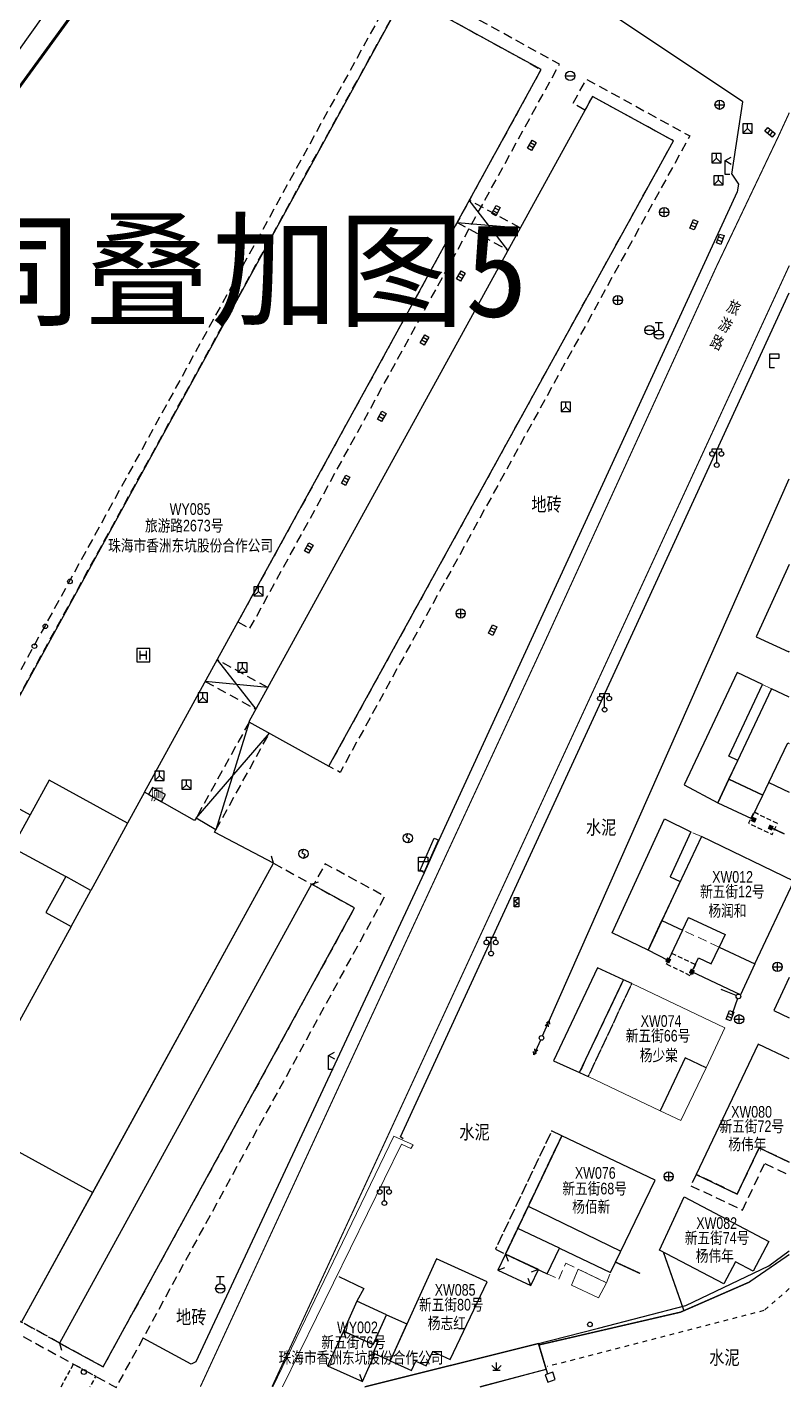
# Model space of a CAD drawing. Extents: x 396500 to 398250, y 1005980 to 1008200.
# Drawn here: x 397168.1 to 397249.4, y 1006800.3 to 1006946.1 of the extents above; entities that cross this region are included whole.
import ezdxf
from ezdxf.enums import TextEntityAlignment as Align

# ---------------------------------------------------------------- set-up
doc = ezdxf.new("R2010")
doc.units = 0
doc.header["$LTSCALE"] = 0.5
for name, pattern in [('X32', [1.5, 1, -0.5]), ('X39', [3, 2.5, -0.5]), ('X5', [3, 2, -1]), ('X6', [2, 1, -1])]:
    doc.linetypes.add(name, pattern=pattern)
doc.layers.get('0').update_dxf_attribs({"linetype": 'CONTINUOUS'})
doc.layers.add('ASSIST', color=7, linetype='CONTINUOUS', plot=False)
for name, color, linetype in [('DLDW', 11, 'CONTINUOUS'), ('DLSS', 4, 'CONTINUOUS'), ('DMTZ', 3, 'CONTINUOUS'), ('GXYZ', 2, 'CONTINUOUS'), ('JMD', 6, 'CONTINUOUS'), ('ZBTZ', 3, 'CONTINUOUS'), ('权属人', 160, 'CONTINUOUS'), ('用地红线', 1, 'CONTINUOUS'), ('编号', 90, 'CONTINUOUS'), ('门牌号', 1, 'CONTINUOUS')]:
    doc.layers.add(name, color=color, linetype=linetype)
doc.layers.add('绘图层', color=6, linetype='CONTINUOUS', lineweight=5)
doc.styles.add('粗等线体', font='simhei.ttf')
doc.styles.add('细等线体', font='长等线体_0.TTF', dxfattribs={"width": 0.8})
doc.linetypes.add('10422', pattern='A,2,[150,AAA.SHX,S=1,R=0,X=0,Y=1],2,[177,AAA.SHX,S=1,R=0,X=0,Y=0.8],1e-09', length=4)
doc.linetypes.add('1161', pattern='A,0,[149,AAA.SHX,S=0.15,R=0,X=0,Y=0],-1.6', length=1.6)
doc.linetypes.add('443', pattern='A,5,[169,AAA.SHX,S=0.83,R=0,X=0,Y=0],5', length=10)

# ---------------------------------------------------------------- blocks, each defined once
blk = doc.blocks.new('gc049')
for p, q in [((-1, 1), (-1, -1)), ((1, 1), (-1, 1)), ((-1, -1), (0, 0)), ((0, 0), (0, 1)), ((0, 0), (1, -1)), ((1, -1), (1, 1)), ((-1, -1), (1, -1))]:
    blk.add_line(p, q)
blk = doc.blocks.new('gc041')
for p, q in [((-1, 0.5), (1, 0.5)), ((-1, -0.5), (-1, 0.5)), ((-0.33, 0.5), (-0.33, -0.5)), ((0.33, 0.5), (0.33, -0.5)), ((1, 0.5), (1, -0.5)), ((1, -0.5), (-1, -0.5))]:
    blk.add_line(p, q)
blk = doc.blocks.new('gc097')
for p, q in [((-1, 2.9), (-1, 3.5)), ((-1, 3.5), (1, 3.5)), ((0, 0.5), (0, 3.5)), ((1, 3.5), (1, 2.9))]:
    blk.add_line(p, q)
for centre in [(-1, 2.4), (0, 0), (1, 2.4)]:
    blk.add_circle(centre, 0.5)
blk = doc.blocks.new('gc234')
at = {"linetype": 'Continuous'}
for p, q in [((-0.5, 0), (-0.5, 2)), ((-0.5, 2), (0.5, 2)), ((0.5, 0), (-0.5, 0)), ((0.35, 1.75), (-0.35, 1.25)), ((-0.35, 1.25), (0.35, 0.75)), ((0.35, 0.75), (-0.35, 0.25)), ((0.5, 2), (0.5, 0))]:
    blk.add_line(p, q, dxfattribs=at)
blk = doc.blocks.new('gc043')
for p, q in [((-1, 0), (1, 0)), ((0, -1), (0, 1))]:
    blk.add_line(p, q)
blk.add_circle((0, 0), 1)
blk = doc.blocks.new('gc052')
for p, q in [((0, 3), (1.3, 3.75)), ((0, 3), (1.3, 2.25)), ((0, 0), (0, 3)), ((1, 0), (0, 0))]:
    blk.add_line(p, q)
blk = doc.blocks.new('gc076')
for p, q in [((0, 0), (0, 3)), ((0, 3), (2, 3)), ((2, 3), (2, 2)), ((2, 2), (0, 2)), ((1, 0), (0, 0))]:
    blk.add_line(p, q)
blk = doc.blocks.new('gc170')
at = {"linetype": 'Continuous'}
blk.add_circle((0, 0), 0.5, dxfattribs=at)
blk = doc.blocks.new('gc013a')
at = {"linetype": 'Continuous'}
blk.add_line((0.5, 0), (4, 0), dxfattribs=at)
at = {"linetype": 'Continuous', "flags": 128}
for points in [[(2.77, 0.35), (3.38, 0), (2.77, -0.35)], [(3.39, 0.35), (4, 0), (3.39, -0.35)]]:
    blk.add_lwpolyline(points, dxfattribs=at)
blk = doc.blocks.new('gc013c')
at = {"linetype": 'Continuous'}
blk.add_line((0.5, 0), (4, 0), dxfattribs=at)
at = {"linetype": 'Continuous', "const_width": 0.15, "flags": 128}
blk.add_lwpolyline([(3.775, 0, 1), (3.925, 0, 1)], format="xyb", close=True, dxfattribs=at)
blk = doc.blocks.new('gc042')
blk.add_line((-1, 0), (1, 0))
blk.add_circle((0, 0), 1)
blk = doc.blocks.new('gc133')
for p, q in [((-1, 0), (1, 0)), ((-0.8, 2.6), (0.8, 2.6)), ((0, 1), (0, 2.6))]:
    blk.add_line(p, q)
blk.add_circle((0, 0), 1)
blk = doc.blocks.new('gc050')
for p, q in [((0, 1), (-0.38, 0.18)), ((-0.38, 0.18), (0.38, -0.18)), ((0, -1), (0.38, -0.18))]:
    blk.add_line(p, q)
blk.add_circle((0, 0), 1)
blk = doc.blocks.new('gc002')
at = {"const_width": 1}
blk.add_lwpolyline([(-0.5, 0), (0.5, 0)], dxfattribs=at)
blk = doc.blocks.new('gc274')
at = {"linetype": 'Continuous'}
blk.add_lwpolyline([(0, 0), (1.4, 0), (1.4, 2.8), (-1.4, 2.8), (-1.4, 0)], close=True, dxfattribs=at)
at = {"linetype": 'Continuous', "const_width": 0.3}
for points in [[(-0.7, 2.4), (-0.7, 0.4)], [(-0.7, 1.4), (0.7, 1.4)], [(0.7, 0.4), (0.7, 2.4)]]:
    blk.add_lwpolyline(points, dxfattribs=at)
blk = doc.blocks.new('gc124')
for p, q in [((-1, 1), (0, 0)), ((-0.8, 0), (0.8, 0)), ((0, 0), (0, 1.6)), ((0, 0), (1, 1))]:
    blk.add_line(p, q)

msp = doc.modelspace()

# ---------------------------------------------------------------- linework, layer by layer
at = {"layer": 'ASSIST', "linetype": 'Continuous', "flags": 128}
msp.add_lwpolyline([(397210.76, 1006855.25), (397210.3, 1006855.52), (397211.82, 1006858.96), (397212.32, 1006858.74)], close=True, dxfattribs=at)
at = {"layer": 'ASSIST', "linetype": '1161'}
msp.add_lwpolyline([(397216.78, 1006800), (397223.87, 1006801.87), (397223.03, 1006804.63), (397204.38, 1006800)], dxfattribs=at)
at = {"layer": 'DLDW', "linetype": 'Continuous', "flags": 128}
for points, elevation in [([(397223.31, 1006941.58), (397208.64, 1006949.65), (397162.07, 1006864.92), (397162.38, 1006864.75), (397152.71, 1006824.3), (397157.39, 1006821.48), (397153.57, 1006814.53), (397167.46, 1006806.95), (397194.55, 1006856.26), (397188.21, 1006859.6), (397188.36, 1006859.86), (397186.22, 1006861.11), (397186.07, 1006860.85), (397180.67, 1006863.9)], 17.53), ([(397182.49, 1006862.87), (397182.95, 1006863.67), (397181.54, 1006864.42), (397181.11, 1006863.65)], 16.48)]:
    msp.add_lwpolyline(points, close=True, dxfattribs=dict(at, elevation=elevation))
at = {"layer": 'DLSS', "linetype": 'Continuous', "lineweight": 0, "const_width": 0.125, "flags": 128}
for points in [[(397186.69, 1006800), (397201.85, 1006832.84), (397223.76, 1006880.16), (397242.14, 1006920.34), (397248.83, 1006934.4), (397250, 1006936.94)], [(397194.39, 1006800), (397208.2, 1006829.91), (397226.75, 1006870.1), (397250, 1006920.51)], [(397223.87, 1006801.87), (397216.78, 1006800)]]:
    msp.add_lwpolyline(points, dxfattribs=at)
at = {"layer": 'DLSS', "linetype": 'X6'}
msp.add_lwpolyline([(397250, 1006810.54), (397247.27, 1006808.18), (397223.99, 1006802.16)], dxfattribs=at)
at = {"layer": 'DMTZ', "linetype": '10422', "flags": 128}
for points in [[(397243.81, 1006930.34), (397244.54, 1006929.24), (397244.39, 1006928.44), (397212.32, 1006858.74)], [(397208.48, 1006826.66), (397208.21, 1006826.85), (397233.38, 1006881.48), (397250, 1006917.57)], [(397210.76, 1006855.25), (397186.21, 1006802.68), (397185.71, 1006802.41)]]:
    msp.add_lwpolyline(points, dxfattribs=at)
at = {"layer": 'DMTZ', "linetype": '10422', "lineweight": 0}
msp.add_lwpolyline([(397195.53, 1006800), (397208.3, 1006826.08), (397209.32, 1006825.61), (397209.55, 1006826), (397207.49, 1006826.94), (397194.48, 1006800)], dxfattribs=at)
at = {"layer": 'DMTZ', "linetype": '10422'}
msp.add_lwpolyline([(397204.38, 1006800), (397222.6, 1006804.53), (397229.48, 1006806.28), (397238.88, 1006808.71), (397247.8, 1006812.99), (397250, 1006814.59)], dxfattribs=at)
at = {"layer": 'GXYZ', "linetype": 'Continuous'}
msp.add_line((397224.17, 1006839.32), (397250, 1006897.58), dxfattribs=at)
at = {"layer": 'JMD', "linetype": 'Continuous'}
for p, q in [((397219.75, 1006922.16), (397215.6, 1006927.54)), ((397214.29, 1006925.15), (397221.07, 1006924.56, 19.07)), ((397188.49, 1006878.14), (397192.66, 1006872.82)), ((397193.94, 1006875.15), (397187.21, 1006875.81)), ((397191.93, 1006871.43), (397188.36, 1006859.86)), ((397186.22, 1006861.11), (397194.1, 1006870.24)), ((397210.3, 1006855.52), (397211.82, 1006858.96)), ((397210.73, 1006855.27), (397212.29, 1006858.75)), ((397194.55, 1006856.26), (397194.33, 1006857.03)), ((397198.63, 1006854.03), (397199.39, 1006854.25)), ((397219.49, 1006814.25), (397219.76, 1006813.5)), ((397218.68, 1006812.54), (397219.43, 1006812.81)), ((397223.02, 1006812.59), (397222.26, 1006812.31)), ((397222.2, 1006810.87), (397221.93, 1006811.62)), ((397202.06, 1006805.98), (397202.34, 1006805.23)), ((397171.55, 1006804.69), (397171.77, 1006803.92)), ((397205.5, 1006805.08), (397205.57, 1006804.92)), ((397205.85, 1006804.92), (397205.67, 1006804.84)), ((397200.37, 1006802.25), (397201.11, 1006802.53)), ((397205.45, 1006803.53), (397204.7, 1006803.25)), ((397204.1, 1006800.55), (397203.82, 1006801.3))]:
    msp.add_line(p, q, dxfattribs=at)
at = {"layer": 'JMD', "linetype": 'X5'}
for p, q in [((397194.55, 1006856.26), (397198.63, 1006854.03)), ((397171.55, 1006804.69), (397167.46, 1006806.95))]:
    msp.add_line(p, q, dxfattribs=at)
at = {"layer": 'JMD', "linetype": 'X5', "flags": 128}
for points, elevation in [([(397190.72, 1006882.2), (397192, 1006881.49), (397225.29, 1006942.15), (397208.29, 1006951.49), (397161.01, 1006865.47), (397162.07, 1006864.92), (397208.64, 1006949.65), (397223.31, 1006941.58)], 47.59), ([(397228.02, 1006937.22), (397226.75, 1006937.92), (397228.18, 1006940.55), (397239.3, 1006934.44), (397201.71, 1006866.03), (397200.51, 1006866.69), (397237.54, 1006933.91), (397228.83, 1006938.69)], 23.2)]:
    msp.add_lwpolyline(points, close=True, dxfattribs=dict(at, elevation=elevation))
at = {"layer": 'JMD', "linetype": 'Continuous', "flags": 128}
for points, elevation in [([(397162.07, 1006864.92), (397168.38, 1006861.46), (397166.46, 1006857.97), (397172.21, 1006854.83), (397170.09, 1006850.96), (397172.79, 1006849.47), (397161.25, 1006828.47), (397153.57, 1006814.53), (397167.46, 1006806.95), (397175.14, 1006820.88), (397194.55, 1006856.26), (397188.21, 1006859.6), (397188.36, 1006859.86), (397186.22, 1006861.11), (397186.07, 1006860.85), (397180.67, 1006863.9), (397223.31, 1006941.58), (397208.64, 1006949.65)], 17.53), ([(397157.39, 1006821.48), (397152.71, 1006824.3), (397155.04, 1006834.13), (397162.38, 1006864.75), (397168.38, 1006861.46), (397166.46, 1006857.97), (397172.21, 1006854.83), (397170.09, 1006850.96), (397172.79, 1006849.47), (397161.25, 1006828.47)], 13.6), ([(397236.03, 1006814.69), (397238.68, 1006820.4), (397247.78, 1006815.6), (397246.1, 1006812.41), (397244.21, 1006813.41), (397242.95, 1006811.05)], 21.91)]:
    msp.add_lwpolyline(points, close=True, dxfattribs=dict(at, elevation=elevation))
for points in [[(397191.91, 1006871.45), (397200.51, 1006866.69), (397237.54, 1006933.91), (397228.83, 1006938.69)], [(397247.12, 1006875.46), (397244.39, 1006876.77), (397238.68, 1006864.7), (397242.3, 1006862.75), (397243.49, 1006865.29), (397244.45, 1006867.31), (397243.49, 1006867.78)], [(397239.43, 1006859.64), (397237.19, 1006854.79), (397238.28, 1006854.3), (397234.81, 1006846.91), (397230.95, 1006848.78), (397236.59, 1006861.04)], [(397240.55, 1006859.13), (397236.31, 1006850.11), (397238.51, 1006849.08), (397239.15, 1006850.44), (397243.09, 1006848.6), (397242.45, 1006847.25), (397246.31, 1006845.44), (397250.49, 1006854.34)], [(397171.55, 1006804.69), (397176.22, 1006802.13), (397203.26, 1006851.48), (397198.63, 1006854.03)], [(397232.18, 1006843.75), (397229.38, 1006845.03), (397224.64, 1006835.04), (397227.45, 1006833.78)], [(397235.58, 1006822.21), (397225.53, 1006826.98), (397219.49, 1006814.25), (397223.97, 1006812.14), (397225.28, 1006814.89), (397230.78, 1006812.28)], [(397219.49, 1006814.25), (397218.68, 1006812.54), (397222.2, 1006810.87), (397223.02, 1006812.59)], [(397217.53, 1006811.27), (397212.06, 1006813.76), (397207.09, 1006802.78), (397209.39, 1006801.74), (397209.85, 1006802.76), (397210.97, 1006802.25), (397211.67, 1006803.78), (397213.55, 1006802.93)], [(397206.71, 1006807.73), (397203.52, 1006809.18), (397202.06, 1006805.98), (397205.25, 1006804.53)], [(397207.09, 1006802.78), (397205.26, 1006803.62), (397205.85, 1006804.92), (397205.5, 1006805.08), (397206.71, 1006807.73), (397208.89, 1006806.74)], [(397204.1, 1006800.55), (397205.45, 1006803.53), (397205.26, 1006803.62), (397205.85, 1006804.92), (397205.5, 1006805.08), (397205.25, 1006804.53), (397202.06, 1006805.98), (397200.37, 1006802.25)], [(397224.82, 1006800.77), (397224.56, 1006801.55), (397223.76, 1006801.26), (397224.03, 1006800.48)]]:
    msp.add_lwpolyline(points, close=True, dxfattribs=at)
at = {"layer": 'JMD', "linetype": 'X5', "flags": 128}
for points in [[(397221.07, 1006924.56), (397215.6, 1006927.54)], [(397214.29, 1006925.15), (397219.75, 1006922.16)], [(397193.94, 1006875.15), (397188.49, 1006878.14)], [(397187.21, 1006875.81), (397192.66, 1006872.82)], [(397191.93, 1006871.43), (397186.22, 1006861.11)], [(397188.36, 1006859.86), (397194.1, 1006870.24)]]:
    msp.add_lwpolyline(points, dxfattribs=at)
at = {"layer": 'JMD', "linetype": 'Continuous', "flags": 128}
for points in [[(397250, 1006888.38), (397246.43, 1006880.6), (397249.95, 1006878.99), (397250, 1006879.11)], [(397250, 1006874.11), (397248.1, 1006875.01), (397243.49, 1006865.29), (397247.17, 1006863.58), (397247.8, 1006864.94), (397250, 1006863.91)], [(397247.8, 1006864.94), (397249.83, 1006869.22), (397250, 1006869.14)], [(397180.67, 1006863.9), (397178.86, 1006860.56), (397170.42, 1006865.19), (397168.38, 1006861.46)], [(397178.86, 1006860.56), (397174.92, 1006853.34)], [(397211.82, 1006858.96), (397212.32, 1006858.74)], [(397172.79, 1006849.47), (397174.92, 1006853.34), (397172.21, 1006854.83)], [(397210.76, 1006855.25), (397210.3, 1006855.52)], [(397250, 1006843.99), (397248.33, 1006840.42), (397250, 1006839.64)], [(397250, 1006835.23), (397246.64, 1006836.83), (397239.99, 1006822.82), (397244.4, 1006820.71), (397246.77, 1006825.67), (397250, 1006824.13)], [(397241.05, 1006834.29), (397238.82, 1006835.35), (397236.12, 1006829.66)], [(397161.25, 1006828.47), (397175.14, 1006820.88)], [(397221.93, 1006819.39), (397231.89, 1006814.58)], [(397225.28, 1006814.89), (397220.8, 1006817.02)]]:
    msp.add_lwpolyline(points, dxfattribs=at)
at = {"layer": 'JMD', "linetype": 'X5', "lineweight": 0}
for points in [[(397244.45, 1006867.31), (397243.49, 1006867.78), (397247.12, 1006875.46), (397248.1, 1006875.01)], [(397240.55, 1006859.13), (397239.43, 1006859.64), (397237.19, 1006854.79), (397238.28, 1006854.3)], [(397238.51, 1006849.08), (397239.15, 1006850.44), (397243.09, 1006848.6), (397242.45, 1006847.25)], [(397223.97, 1006812.14), (397225.21, 1006811.57), (397225.96, 1006813.26), (397230.34, 1006811.18), (397230.78, 1006812.28), (397225.28, 1006814.89)]]:
    msp.add_lwpolyline(points, close=True, dxfattribs=at)
at = {"layer": 'JMD', "linetype": 'Continuous'}
for points in [[(397243.49, 1006865.29), (397242.3, 1006862.75), (397245.92, 1006861.06), (397247.17, 1006863.58)], [(397236.31, 1006850.11), (397238.51, 1006849.08), (397236.98, 1006845.82), (397234.81, 1006846.91)], [(397240.24, 1006846.09), (397241.6, 1006845.44), (397242.45, 1006847.25), (397246.31, 1006845.44), (397244.75, 1006842.12), (397239.53, 1006844.6)]]:
    msp.add_lwpolyline(points, close=True, dxfattribs=at)
at = {"layer": 'JMD', "linetype": 'X32', "flags": 128}
msp.add_lwpolyline([(397248.72, 1006860.55), (397246.17, 1006861.77), (397245.6, 1006860.57), (397248.16, 1006859.35)], close=True, dxfattribs=at)
at = {"layer": 'JMD', "color": 6, "linetype": '443', "const_width": 0.15, "flags": 128}
for points in [[(397248, 1006860.1), (397249.49, 1006859.41)], [(397250, 1006814.21), (397245.67, 1006811.23), (397238.3, 1006808.01), (397223.09, 1006804.49), (397224.02, 1006801.36)], [(397236.46, 1006814.47), (397238.67, 1006808.17)], [(397231.32, 1006813.39), (397233.96, 1006812.17)]]:
    msp.add_lwpolyline(points, dxfattribs=at)
at = {"layer": 'JMD', "linetype": 'X5', "flags": 128}
msp.add_lwpolyline([(397153.57, 1006814.53), (397152.96, 1006813.42), (397177.64, 1006799.92), (397206.52, 1006852.7), (397200.1, 1006856.21), (397198.83, 1006853.92), (397203.26, 1006851.48), (397176.22, 1006802.13), (397171.55, 1006804.69), (397167.46, 1006806.95)], close=True, dxfattribs=at)
at = {"layer": 'JMD', "linetype": 'X32'}
msp.add_lwpolyline([(397239.91, 1006845.38), (397239.34, 1006844.18), (397236.79, 1006845.4), (397237.35, 1006846.6)], close=True, dxfattribs=at)
at = {"layer": 'JMD', "linetype": 'X39', "flags": 128}
for points in [[(397233.08, 1006843.33), (397232.18, 1006843.75), (397227.45, 1006833.78), (397228.39, 1006833.33)], [(397225.53, 1006826.98), (397224.44, 1006827.49), (397218.4, 1006814.77), (397219.49, 1006814.25)]]:
    msp.add_lwpolyline(points, close=True, dxfattribs=at)
at = {"layer": 'JMD', "linetype": 'Continuous', "lineweight": 0}
for points in [[(397243.08, 1006838.58), (397241.05, 1006834.29), (397238.35, 1006828.6), (397236.12, 1006829.66), (397228.39, 1006833.33), (397233.08, 1006843.33)], [(397227.31, 1006812.62), (397230.34, 1006811.18), (397229.5, 1006809.54), (397226.58, 1006810.92)]]:
    msp.add_lwpolyline(points, close=True, dxfattribs=at)
at = {"layer": 'JMD', "linetype": 'X5'}
msp.add_lwpolyline([(397250, 1006824.13), (397246.77, 1006825.67), (397244.4, 1006820.71), (397239.99, 1006822.82), (397239.4, 1006821.6), (397244.97, 1006818.99), (397247.36, 1006824), (397250, 1006822.74)], dxfattribs=at)
at = {"layer": 'JMD', "linetype": 'X32', "elevation": 18.6, "flags": 128}
msp.add_lwpolyline([(397171.72, 1006800), (397173.05, 1006802.43), (397175.44, 1006801.13), (397174.82, 1006800)], dxfattribs=at)
at = {"layer": 'JMD', "linetype": 'Continuous'}
msp.add_circle((397174.15, 1006801.58, 16.42), 0.271, dxfattribs=at)
at = {"layer": 'ZBTZ', "linetype": '1161', "flags": 128}
for points in [[(397213.74, 1006958.99), (397205.31, 1006964.67), (397200.69, 1006965.96), (397197.06, 1006966.38), (397188.46, 1006961.09), (397182.49, 1006965.26), (397161.33, 1006935.52), (397142.16, 1006909.65), (397120.61, 1006878.22), (397100.62, 1006848.97), (397089.3, 1006831.08)], [(397243.81, 1006930.34), (397245, 1006938.11), (397213.74, 1006958.99), (397208.64, 1006949.65)], [(397201.56, 1006811.83), (397204.25, 1006810.55), (397203.52, 1006809.18)], [(397185.71, 1006802.41), (397180.55, 1006805.23)]]:
    msp.add_lwpolyline(points, dxfattribs=at)
at = {"layer": '用地红线', "linetype": 'Continuous', "const_width": 0.3, "flags": 128}
msp.add_lwpolyline([(396896.97, 1006409.31, -0.090189), (397228.69, 1007024.03), (397387.8, 1007222.91), (397401.3, 1007212.11), (397426.33, 1007243.38), (397412.82, 1007254.19), (397549.49, 1007427.16), (397597.06, 1007408.49), (397590.11, 1007392.96), (397593.63, 1007391.18), (397580.3, 1007365.5), (397677.78, 1007288.14), (397658.98, 1007180.18), (397680.1, 1007163.58), (397691.21, 1007135.06, -0.057003), (397648.05, 1007084.95), (397357.5, 1006816.5, 0.141668), (397271.32, 1006673.86), (397185.66, 1006354.4)], format="xyb", dxfattribs=at)

# ---------------------------------------------------------------- block references
at = {"layer": 'DLDW', "linetype": 'Continuous', "xscale": 0.5, "yscale": 0.5, "zscale": 0.5}
for p in [(397242.2, 1006899.06, 32.94), (397230.14, 1006872.77, 32.85), (397217.94, 1006846.56, 32.96), (397206.47, 1006819.73, 34.65)]:
    msp.add_blockref('gc097', p, dxfattribs=at)
at = {"layer": 'DLDW', "linetype": 'Continuous', "xscale": 0.5, "yscale": 0.5}
msp.add_blockref('gc274', (397180.54, 1006877.93), dxfattribs=at)
at = {"layer": 'DLSS', "linetype": 'Continuous', "xscale": 0.5, "yscale": 0.5}
for name, p in [('gc052', (397243.11, 1006930.29, 15.94)), ('gc076', (397247.89, 1006909.52)), ('gc076', (397210.13, 1006855.41, 16.34)), ('gc052', (397200.45, 1006834.1))]:
    msp.add_blockref(name, p, dxfattribs=at)
at = {"layer": 'GXYZ', "linetype": 'Continuous', "xscale": 0.5, "yscale": 0.5}
for name, p in [('gc042', (397226.44, 1006940.89, 16.38)), ('gc043', (397242.51, 1006937.8, 16.33)), ('gc043', (397236.55, 1006926.24, 16.41)), ('gc043', (397231.56, 1006916.79, 16.43)), ('gc042', (397234.97, 1006913.56, 16.38)), ('gc133', (397235.98, 1006913.08, 15.24)), ('gc049', (397225.98, 1006905.31, 16.41)), ('gc049', (397192.95, 1006885.49, 16.39)), ('gc043', (397214.67, 1006883.12, 16.41)), ('gc049', (397191.21, 1006877.31, 16.4)), ('gc049', (397186.95, 1006874.09, 16.41)), ('gc049', (397182.28, 1006865.65, 16.41)), ('gc049', (397185.18, 1006864.71, 16.41)), ('gc050', (397208.99, 1006858.97, 16.31)), ('gc050', (397197.77, 1006857.29, 16.38)), ('gc170', (397244.53, 1006841.95, 18.18)), ('gc170', (397223.36, 1006837.49)), ('gc133', (397188.83, 1006810.55, 16.98)), ('gc170', (397228.57, 1006806.7, 17.88))]:
    msp.add_blockref(name, p, dxfattribs=at)
at = {"layer": 'GXYZ', "linetype": 'Continuous', "yscale": 0.5, "zscale": 0.5}
for name, p, xscale in [('gc049', (397245.5, 1006935.25, 15.92), 0.4999999999999999), ('gc049', (397242.17, 1006932.05), 0.5), ('gc049', (397242.4, 1006929.67), 0.5), ('gc234', (397220.67, 1006851.57, 16.19), 0.5), ('gc043', (397248.72, 1006845.13, 16.66), 0.5), ('gc043', (397244.61, 1006839.49, 16.63), 0.5), ('gc043', (397237.03, 1006822.6, 16.78), 0.5)]:
    msp.add_blockref(name, p, dxfattribs=dict(at, xscale=xscale))
at = {"layer": 'GXYZ', "yscale": 0.5, "zscale": 0.5}
for p, xscale, rotation in [((397247.92, 1006934.83), 0.4999999999999999, 322.0920259718598), ((397222.32, 1006933.43, 16.38), 0.5, 241.1666140276471), ((397218.47, 1006926.42, 16.39), 0.5, 241.6661910367974), ((397239.74, 1006924.89, 16.4), 0.5, 248.0582545788999), ((397242.58, 1006923.34), 0.4999999999999999, 70.59989991716053), ((397214.68, 1006919.39, 16.39), 0.5, 240.5216463440482), ((397210.78, 1006912.5, 16.39), 0.5, 240.6907391402109), ((397206.18, 1006904.31, 16.37), 0.5, 240.6137533034046), ((397202.31, 1006897.43, 16.39), 0.5, 241.3983626191489), ((397198.34, 1006890.15, 16.39), 0.5, 240.978726775205), ((397218.1, 1006881.32, 16.41), 0.5, 244.387903966352), ((397243.62, 1006839.88, 16.62), 0.5, 67.77265395502172)]:
    msp.add_blockref('gc041', p, dxfattribs=dict(at, xscale=xscale, rotation=rotation))
at = {"layer": 'GXYZ', "linetype": 'Continuous', "yscale": 0.5}
for name, p, xscale, rotation in [('gc013c', (397244.53, 1006841.95, 18.18), 0.4999999999999999, 158.0033876763905), ('gc013c', (397244.53, 1006841.95, 18.18), 0.4999999999999999, 250.0774872645325), ('gc013a', (397223.36, 1006837.49), 0.5, 66.09318936917246), ('gc013a', (397223.36, 1006837.49), 0.5, 245.7533280285864)]:
    msp.add_blockref(name, p, dxfattribs=dict(at, xscale=xscale, rotation=rotation))
at = {"layer": 'JMD', "linetype": 'Continuous', "xscale": 0.5, "yscale": 0.5}
for p in [(397172.67, 1006886.56, 14.08), (397170.02, 1006881.73, 13.23), (397168.84, 1006879.6, 13.3)]:
    msp.add_blockref('gc170', p, dxfattribs=at)
at = {"layer": 'JMD', "linetype": 'Continuous', "xscale": 0.5, "yscale": 0.5, "zscale": 0.5}
for p, rotation in [((397246.18, 1006860.94), 154.7754827076171), ((397248, 1006860.1), 335.0062194544226), ((397236.98, 1006845.82), 153.3870767315004), ((397239.53, 1006844.6), 334.6211566475268)]:
    msp.add_blockref('gc002', p, dxfattribs=dict(at, rotation=rotation))
at = {"layer": 'ZBTZ', "linetype": 'Continuous', "xscale": 0.5, "yscale": 0.5}
msp.add_blockref('gc124', (397218.51, 1006801.79), dxfattribs=at)

# ---------------------------------------------------------------- texts
at = {"layer": 'DLDW', "linetype": 'Continuous', "style": '细等线体', "width": 0.8}
msp.add_text('厕', height=1.25, dxfattribs=at).set_placement((397182.03, 1006863.65), align=Align.MIDDLE)
at = {"layer": 'DLSS', "linetype": 'Continuous', "style": '细等线体', "width": 0.8}
for s, p in [('地砖', (397223.9, 1006894.87)), ('水泥', (397229.77, 1006860.14)), ('水泥', (397216.16, 1006827.39)), ('地砖', (397185.71, 1006807.51)), ('水泥', (397243.02, 1006803.16))]:
    msp.add_text(s, height=1.5, dxfattribs=at).set_placement(p, align=Align.MIDDLE)
at = {"layer": 'DLSS', "linetype": 'Continuous', "insert": (397241.3, 1006911.85), "char_height": 1.25, "width": 0.8, "attachment_point": 7, "rotation": 334.5123, "style": '细等线体'}
msp.add_mtext('旅游路', dxfattribs=at)
at = {"layer": '权属人', "linetype": 'Continuous', "char_height": 1.25, "attachment_point": 1, "style": '细等线体'}
for s, width, insert, own_width in [('珠海市香洲东坑股份合作公司', 2.4705, (397176.77, 1006891.04), 18.9858), ('杨润和', 1.0018, (397241.3, 1006851.79), 4.0869), ('杨少棠', 1.0018, (397233.93, 1006836.25), 4.2282), ('杨伟年', 1.0018, (397243.44, 1006826.68), 4.5284), ('杨佰新', 1.0018, (397226.66, 1006819.97), 4.3706), ('杨伟年', 1.0018, (397239.95, 1006814.69), 4.2428), ('杨志红', 1.0018, (397211.14, 1006807.45), 3.9247), ('珠海市香洲东坑股份合作公司', 1.0018, (397195.09, 1006803.75), 17.8634)]:
    msp.add_mtext_dynamic_manual_height_columns(s, width=width, gutter_width=1, heights=[0], dxfattribs=dict(at, insert=insert)).dxf.set("width", own_width)
at = {"layer": '绘图层', "color": 1, "linetype": 'Continuous', "style": '粗等线体'}
msp.add_text('珠海市香洲东坑股份合作公司叠加图5', height=10, dxfattribs=at).set_placement((397109.4, 1006920.2), align=Align.MIDDLE)
at = {"layer": '编号', "linetype": 'Continuous', "char_height": 1.25, "attachment_point": 1, "style": '细等线体'}
for s, insert in [('WY085', (397183.39, 1006894.96)), ('XW012', (397241.71, 1006855.42)), ('XW074', (397234.02, 1006839.93)), ('XW080', (397243.75, 1006830.17)), ('XW076', (397226.95, 1006823.6)), ('XW082', (397240, 1006818.21)), ('XW085', (397211.88, 1006811.03)), ('WY002', (397201.38, 1006807))]:
    msp.add_mtext_dynamic_manual_height_columns(s, width=0.9323, gutter_width=1, heights=[0], dxfattribs=dict(at, insert=insert))
at = {"layer": '门牌号', "linetype": 'Continuous', "char_height": 1.25, "attachment_point": 1, "style": '细等线体'}
for s, insert in [('\\pt1.8;旅游路2673号', (397180.73, 1006893.18)), ('\\pt1.8;新五街12号', (397240.4, 1006853.84)), ('\\pt1.8;新五街66号', (397232.42, 1006838.35)), ('\\pt1.8;新五街72号', (397242.49, 1006828.62)), ('\\pt1.8;新五街68号', (397225.6, 1006821.92)), ('\\pt1.8;新五街74号', (397238.76, 1006816.62)), ('\\pt1.8;新五街80号', (397210.19, 1006809.44)), ('\\pt1.8;新五街76号', (397199.69, 1006805.41))]:
    msp.add_mtext_dynamic_manual_height_columns(s, width=9.8721, gutter_width=1, heights=[0.632], dxfattribs=dict(at, insert=insert))

doc.saveas('drawing.dxf')
